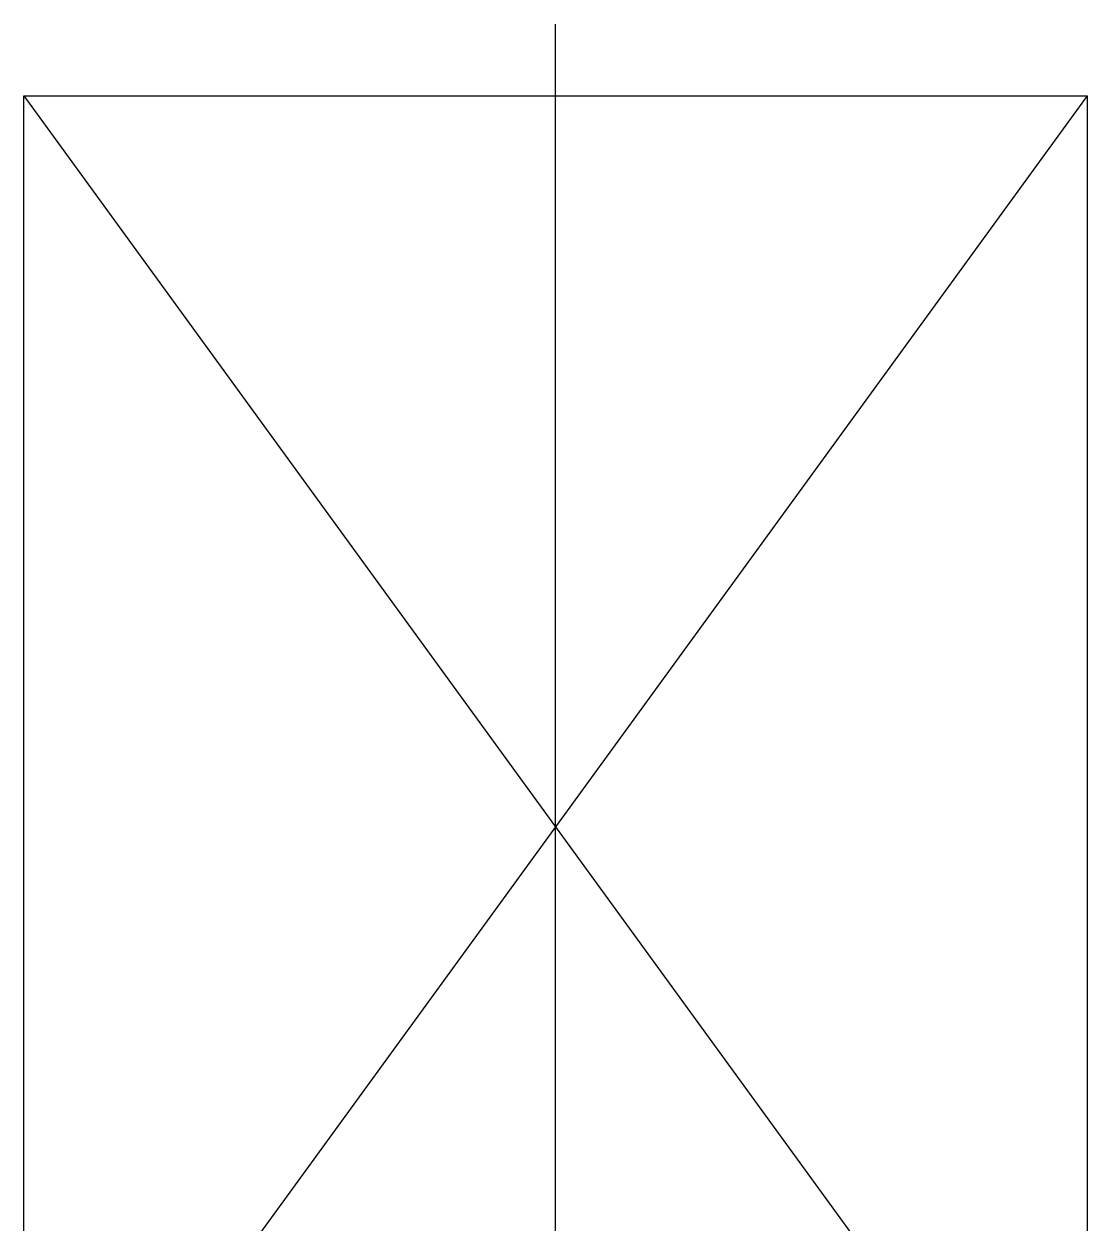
# Model space of a CAD drawing. Header units: millimetres. Extents: x 5349504 to 6791112, y -2212455 to -2153443.
# Drawn here: x 6344737 to 6345537, y -2196973 to -2196070 of the extents above; entities that cross this region are included whole.
import ezdxf

# ---------------------------------------------------------------- set-up
doc = ezdxf.new("R2010")
doc.units = ezdxf.units.MM
doc.header["$LTSCALE"] = 400
doc.layers.get('0').update_dxf_attribs({"lineweight": 9})
doc.layers.add('EQUIP', color=8, linetype='Continuous')
doc.layers.add('GRND', color=8, linetype='Continuous')

# ---------------------------------------------------------------- blocks, each defined once
blk = doc.blocks.new('A$C019F7C52')
at = {"color": 6}
for p, q in [((-1100, -400), (0, 400)), ((-1100, 400), (0, -400))]:
    blk.add_line(p, q, dxfattribs=at)
blk.add_lwpolyline([(0, -400), (0, 400), (-1100, 400), (-1100, -400)], close=True, dxfattribs=at)
at = {"layer": 'EQUIP'}
for p, q in [((-45, 400), (-45, -400)), ((0, 400), (-45, 400)), ((-20, 400), (-20, -400)), ((0, 400), (0, -400)), ((0, 350), (-45, 350)), ((-58, 300), (-58, -300)), ((-38, 300), (-38, -300)), ((-35, 172.5), (-35, -172.5)), ((-35, 172.5), (-20, 172.5)), ((-20, 125), (0, 125)), ((-20, 75), (0, 75)), ((-20, -75), (0, -75)), ((-20, -125), (0, -125)), ((-35, -172.5), (-20, -172.5)), ((-58, -300), (-38, -300)), ((-45, -350), (0, -350)), ((-45, -400), (0, -400))]:
    blk.add_line(p, q, dxfattribs=at)
for centre in [(-35.15, 152.5), (-35.15, -152.5)]:
    blk.add_circle(centre, 6.35, dxfattribs=at)
for centre in [(-35.3, 152.5), (-35.3, -152.5)]:
    blk.add_arc(centre, 6.5, 272.64536, 87.35464, dxfattribs=at)
blk = doc.blocks.new('BL-EQ-SECT_1_20230313')
at = {"layer": 'EQUIP'}
blk.add_line((24682.74, 3227.6), (24682.74, 5106.59), dxfattribs=at)
at = {"layer": 'EQUIP', "rotation": 270}
blk.add_blockref('A$C019F7C52', (24682.74, 3952.6), dxfattribs=at)

msp = doc.modelspace()

# ---------------------------------------------------------------- block references
at = {"layer": 'GRND', "xscale": -1}
msp.add_blockref('BL-EQ-SECT_1_20230313', (6369820.12, -2201176.2), dxfattribs=at)

doc.saveas('drawing.dxf')
